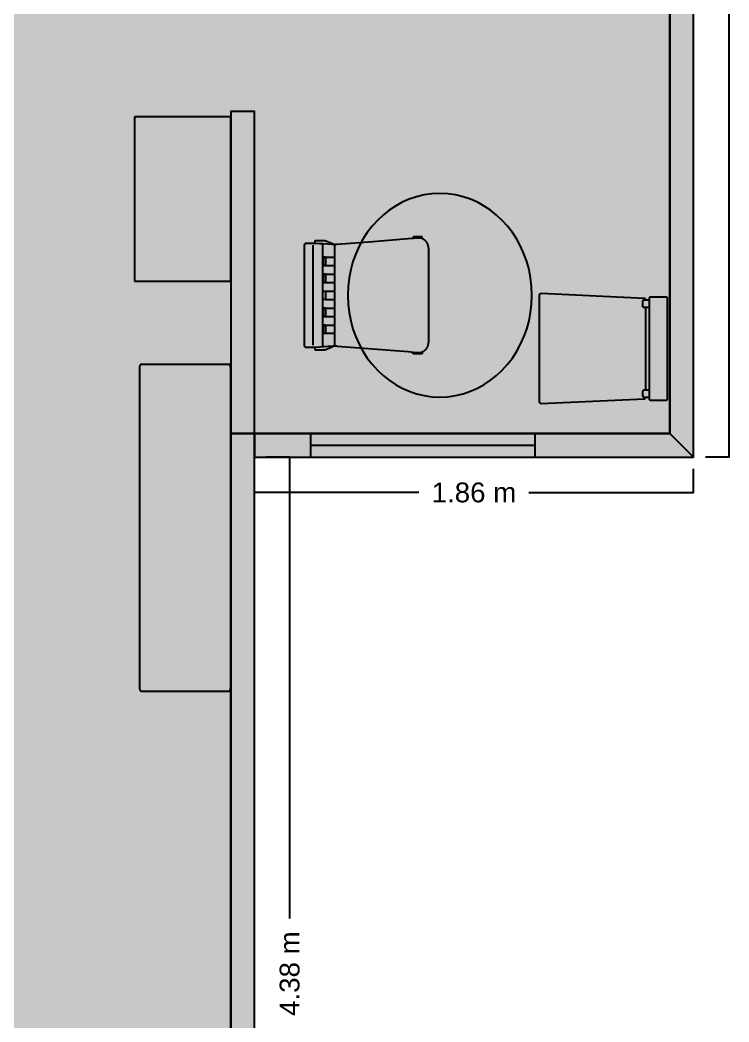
# Model space of a CAD drawing. Header units: metres. Extents: x -3.1 to 3, y -13.3 to 13.4.
# Drawn here: x 0 to 3.005, y -9.699 to -5.451 of the extents above; entities that cross this region are included whole.
import ezdxf

# ---------------------------------------------------------------- set-up
doc = ezdxf.new("R2010")
doc.units = ezdxf.units.M
doc.header["$MEASUREMENT"] = 0
for name, color, linetype in [('Poly-DimensionsExterior', 255, 'Continuous'), ('Poly-Fixtures', 45, 'Continuous'), ('Poly-Furniture', 45, 'Continuous'), ('Poly-RoomsHatch', 31, 'Continuous'), ('Poly-WallsHatch', 8, 'Continuous'), ('Poly-Windows', 8, 'Continuous')]:
    doc.layers.add(name, color=color, linetype=linetype)
doc.styles.get("Standard").update_dxf_attribs({"font": 'arial.ttf'})

msp = doc.modelspace()

# ---------------------------------------------------------------- hatches: boundary and pattern name
at = {"layer": 'Poly-RoomsHatch'}
h = msp.add_hatch(color=31, dxfattribs=at)
h.dxf.hatch_style = 1
h.paths.add_polyline_path([(-2.755273, -11.584335), (0.893237, -11.584335), (0.893237, -7.204682), (2.755273, -7.204682), (2.755273, 9.589497), (1.219811, 9.589497), (-1.184988, 9.589497), (-1.184988, 10.128293), (-2.755273, 10.128293)])
at = {"layer": 'Poly-WallsHatch'}
h = msp.add_hatch(color=8, dxfattribs=at)
h.dxf.hatch_style = 1
h.paths.add_polyline_path([(2.755273, 11.584334), (2.755273, -7.204682), (2.855273, -7.304682), (2.855273, 11.684334)])
h = msp.add_hatch(color=8, dxfattribs=at)
h.dxf.hatch_style = 1
h.paths.add_polyline_path([(0.993237, -7.204682), (0.993237, -5.839059), (0.893237, -5.839059), (0.893237, -7.204682)])
h = msp.add_hatch(color=8, dxfattribs=at)
h.dxf.hatch_style = 1
h.paths.add_polyline_path([(0.893237, -7.204682), (0.893237, -11.584335), (0.993237, -11.684335), (0.993237, -7.204682)])
h = msp.add_hatch(color=8, dxfattribs=at)
h.dxf.hatch_style = 1
h.paths.add_polyline_path([(2.755273, -7.204682), (0.993237, -7.204682), (0.993237, -7.204682), (0.993237, -7.204682), (0.993237, -7.304682), (2.855273, -7.304682)])
at = {"layer": 'Poly-Windows'}
h = msp.add_hatch(color=255, dxfattribs=at)
h.dxf.hatch_style = 1
h.paths.add_polyline_path([(2.183735, -7.304682), (2.183735, -7.204682), (1.231427, -7.204682), (1.231427, -7.304682)])

# ---------------------------------------------------------------- linework, layer by layer
at = {"layer": 'Poly-DimensionsExterior', "color": 255}
for points in [[(3.005273, 1.923219), (3.005273, -7.304682), (2.905273, -7.304682)], [(1.143237, -9.261235), (1.143237, -7.304682), (1.043237, -7.304682)], [(1.690981, -7.454682), (0.993237, -7.454682), (0.993237, -7.354682)], [(2.157528, -7.454682), (2.855273, -7.454682), (2.855273, -7.354682)]]:
    msp.add_lwpolyline(points, dxfattribs=at)
at = {"layer": 'Poly-Fixtures', "color": 45}
for points in [[(0.893137, -5.861589), (0.485098, -5.861589)], [(0.485098, -5.861589), (0.485098, -6.558117)], [(0.893137, -6.558117), (0.893137, -5.861589)], [(0.485098, -6.558117), (0.893137, -6.558117)], [(0.893137, -6.558117), (0.893137, -6.558117)]]:
    msp.add_lwpolyline(points, dxfattribs=at)
at = {"layer": 'Poly-Furniture', "color": 45}
for points in [[(1.779617, -6.186575), (1.745918, -6.18816), (1.713015, -6.192826), (1.681025, -6.200444), (1.650065, -6.210886), (1.620254, -6.22402), (1.591707, -6.239719), (1.564542, -6.257851), (1.538877, -6.278289), (1.514829, -6.300901), (1.492514, -6.325559), (1.472051, -6.352133), (1.453556, -6.380493), (1.437147, -6.410511), (1.42294, -6.442055), (1.411054, -6.474998), (1.401605, -6.509209), (1.394711, -6.544558), (1.390488, -6.580917), (1.389054, -6.618155)], [(2.170179, -6.618155), (2.168746, -6.580917), (2.164523, -6.544558), (2.157629, -6.509209), (2.14818, -6.474998), (2.136293, -6.442055), (2.122087, -6.410511), (2.105677, -6.380493), (2.087183, -6.352133), (2.066719, -6.325559), (2.044405, -6.300901), (2.020356, -6.278289), (1.994691, -6.257851), (1.967527, -6.239719), (1.93898, -6.22402), (1.909168, -6.210886), (1.878209, -6.200444), (1.846219, -6.192826), (1.813316, -6.18816), (1.779617, -6.186575)], [(1.665938, -6.370108), (1.663375, -6.376325)], [(1.70523, -6.370203), (1.665938, -6.370108)], [(1.705374, -6.377022), (1.70523, -6.370203)], [(1.206901, -6.400679), (1.206707, -6.400936), (1.206521, -6.401202), (1.206343, -6.401478), (1.206174, -6.401763), (1.206014, -6.402057), (1.205864, -6.402359), (1.205723, -6.402669), (1.205592, -6.402987), (1.20547, -6.403312), (1.205359, -6.403645), (1.205259, -6.403985), (1.205169, -6.40433), (1.205091, -6.404682), (1.205024, -6.40504), (1.204968, -6.405403), (1.204925, -6.405772), (1.204893, -6.406145), (1.204874, -6.406522), (1.204868, -6.406904)], [(1.204868, -6.406904), (1.204868, -6.829361)], [(1.211779, -6.398096), (1.211481, -6.398104), (1.211185, -6.398128), (1.210893, -6.398168), (1.210605, -6.398224), (1.21032, -6.398295), (1.21004, -6.39838), (1.209764, -6.39848), (1.209493, -6.398594), (1.209227, -6.398721), (1.208966, -6.398862), (1.208711, -6.399017), (1.208462, -6.399184), (1.208218, -6.399363), (1.207981, -6.399554), (1.207751, -6.399757), (1.207527, -6.399972), (1.207311, -6.400197), (1.207102, -6.400433), (1.206901, -6.400679)], [(1.251048, -6.398096), (1.211779, -6.398096)], [(1.242599, -6.830205), (1.242599, -6.406052)], [(1.251048, -6.398096), (1.251048, -6.386073)], [(1.251048, -6.386073), (1.292373, -6.386073)], [(1.270319, -6.399373), (1.251048, -6.398096)], [(1.283572, -6.400246), (1.270319, -6.399373)], [(1.304963, -6.401656), (1.283572, -6.400246)], [(1.283572, -6.836018), (1.283572, -6.400246)], [(1.292373, -6.386073), (1.321626, -6.397677)], [(1.333824, -6.403571), (1.304963, -6.401656)], [(1.321626, -6.397677), (1.327725, -6.400621)], [(1.327725, -6.400621), (1.333824, -6.403564)], [(1.333824, -6.403564), (1.334096, -6.403466), (1.334368, -6.40337), (1.334641, -6.403277), (1.334915, -6.403186), (1.33519, -6.403098), (1.335465, -6.403012), (1.335742, -6.402929), (1.336019, -6.402848), (1.336297, -6.40277), (1.336576, -6.402694), (1.336855, -6.402621), (1.337135, -6.402551), (1.337416, -6.402483), (1.337698, -6.402417), (1.337981, -6.402354), (1.338264, -6.402293), (1.338548, -6.402235), (1.338832, -6.402179), (1.339117, -6.402125)], [(1.333836, -6.456949), (1.333824, -6.403571)], [(1.333836, -6.456949), (1.333824, -6.403571)], [(1.339117, -6.402125), (1.339402, -6.402076), (1.339688, -6.402029), (1.339974, -6.401984), (1.340261, -6.401942), (1.340549, -6.401903), (1.340837, -6.401866), (1.341126, -6.401832), (1.341416, -6.401801), (1.341706, -6.401772), (1.341996, -6.401746), (1.342288, -6.401722), (1.34258, -6.401702), (1.342873, -6.401684), (1.343166, -6.401669), (1.34346, -6.401656), (1.343754, -6.401646), (1.344049, -6.401639), (1.344345, -6.401635), (1.344641, -6.401634)], [(1.344641, -6.401634), (1.495029, -6.389699)], [(1.495029, -6.389699), (1.645417, -6.377756)], [(1.645417, -6.377756), (1.668737, -6.375899)], [(1.668737, -6.375899), (1.692057, -6.374049)], [(1.692057, -6.374049), (1.693744, -6.374095), (1.695414, -6.374231), (1.697064, -6.374456), (1.698693, -6.374767), (1.700301, -6.375163), (1.701884, -6.375641), (1.703443, -6.376201), (1.704975, -6.376839), (1.706479, -6.377554), (1.707954, -6.378345), (1.709397, -6.379209), (1.710807, -6.380144), (1.712184, -6.381149), (1.713524, -6.382222), (1.714828, -6.38336), (1.716093, -6.384562), (1.717317, -6.385826), (1.7185, -6.387149), (1.71964, -6.388531)], [(1.71964, -6.388531), (1.720735, -6.389971), (1.721784, -6.391465), (1.722785, -6.393011), (1.723738, -6.394608), (1.724639, -6.396253), (1.725489, -6.397946), (1.726285, -6.399683), (1.727026, -6.401464), (1.72771, -6.403285), (1.728337, -6.405146), (1.728903, -6.407045), (1.729409, -6.408979), (1.729852, -6.410946), (1.730231, -6.412946), (1.730545, -6.414975), (1.730791, -6.417032), (1.730969, -6.419116), (1.731077, -6.421223), (1.731113, -6.423353)], [(1.283572, -6.491771), (1.283572, -6.456949)], [(1.283572, -6.456949), (1.29561, -6.456949)], [(1.283572, -6.456949), (1.283572, -6.491771)], [(1.29561, -6.456949), (1.283572, -6.456949)], [(1.283572, -6.456949), (1.283572, -6.456949)], [(1.283572, -6.456949), (1.283572, -6.491771)], [(1.29561, -6.456949), (1.283572, -6.456949)], [(1.283572, -6.456949), (1.283572, -6.456949)], [(1.29561, -6.456949), (1.29561, -6.491771)], [(1.29561, -6.456949), (1.29561, -6.456949)], [(1.29561, -6.491771), (1.29561, -6.456949)], [(1.29561, -6.491771), (1.29561, -6.456949)], [(1.29561, -6.456949), (1.333836, -6.456949)], [(1.333847, -6.51181), (1.333836, -6.456949)], [(1.333847, -6.51181), (1.333836, -6.456949)], [(1.731113, -6.423353), (1.731113, -6.812911)], [(1.29561, -6.491771), (1.283572, -6.491771)], [(1.283572, -6.491771), (1.29561, -6.491771)], [(1.283572, -6.491771), (1.29561, -6.491771)], [(1.29561, -6.491771), (1.333836, -6.491771)], [(1.283572, -6.563272), (1.283572, -6.52845)], [(1.283572, -6.52845), (1.29561, -6.52845)], [(1.283572, -6.52845), (1.283572, -6.563272)], [(1.29561, -6.52845), (1.283572, -6.52845)], [(1.283572, -6.52845), (1.283572, -6.52845)], [(1.283572, -6.52845), (1.283572, -6.563272)], [(1.29561, -6.52845), (1.283572, -6.52845)], [(1.283572, -6.52845), (1.283572, -6.52845)], [(1.29561, -6.52845), (1.29561, -6.563272)], [(1.29561, -6.52845), (1.29561, -6.52845)], [(1.29561, -6.563272), (1.29561, -6.52845)], [(1.29561, -6.563272), (1.29561, -6.52845)], [(1.29561, -6.52845), (1.333836, -6.52845)], [(1.33387, -6.60092), (1.333847, -6.51181)], [(1.33387, -6.60092), (1.333847, -6.51181)], [(1.29561, -6.563272), (1.283572, -6.563272)], [(1.283572, -6.563272), (1.29561, -6.563272)], [(1.283572, -6.563272), (1.29561, -6.563272)], [(1.29561, -6.563272), (1.333836, -6.563272)], [(1.283572, -6.635345), (1.283572, -6.60092)], [(1.283572, -6.60092), (1.29561, -6.60092)], [(1.29561, -6.60092), (1.29561, -6.635345)], [(1.29561, -6.60092), (1.29561, -6.60092)], [(1.29561, -6.60092), (1.33387, -6.60092)], [(1.333859, -6.635345), (1.33387, -6.620055)], [(1.333859, -6.635345), (1.33387, -6.620055)], [(1.33387, -6.620055), (1.33387, -6.60092)], [(1.33387, -6.620055), (1.33387, -6.60092)], [(1.389054, -6.618155), (1.390488, -6.655393), (1.394711, -6.691752), (1.401605, -6.727102), (1.411054, -6.761312), (1.42294, -6.794255), (1.437147, -6.8258), (1.453556, -6.855817), (1.472051, -6.884177), (1.492514, -6.910751), (1.514829, -6.935409), (1.538877, -6.958022), (1.564542, -6.978459), (1.591707, -6.996592), (1.620254, -7.01229), (1.650065, -7.025425), (1.681025, -7.035866), (1.713015, -7.043484), (1.745918, -7.048151), (1.779617, -7.049735)], [(1.779617, -7.049735), (1.813316, -7.048151), (1.846219, -7.043484), (1.878209, -7.035866), (1.909168, -7.025425), (1.93898, -7.01229), (1.967527, -6.996592), (1.994691, -6.978459), (2.020356, -6.958022), (2.044405, -6.935409), (2.066719, -6.910751), (2.087183, -6.884177), (2.105677, -6.855817), (2.122087, -6.8258), (2.136293, -6.794255), (2.14818, -6.761312), (2.157629, -6.727102), (2.164523, -6.691752), (2.168746, -6.655393), (2.170179, -6.618155)], [(2.170179, -6.618155), (2.170179, -6.618155)], [(2.209676, -6.610803), (2.208869, -6.610839), (2.20808, -6.610943), (2.207312, -6.611114), (2.206568, -6.611348), (2.205852, -6.611642), (2.205166, -6.611993), (2.204512, -6.612398), (2.203894, -6.612855), (2.203315, -6.613361), (2.202778, -6.613911), (2.202284, -6.614505), (2.201838, -6.615137), (2.201443, -6.615807), (2.2011, -6.61651), (2.200813, -6.617244), (2.200585, -6.618006), (2.200418, -6.618792), (2.200316, -6.619601), (2.200282, -6.620428)], [(2.200282, -6.620428), (2.200282, -7.066824)], [(2.647415, -6.631639), (2.209676, -6.610803)], [(2.672092, -6.626171), (2.671657, -6.62619), (2.671234, -6.626246), (2.670821, -6.626337), (2.670423, -6.626461), (2.670039, -6.626618), (2.669671, -6.626805), (2.669321, -6.627022), (2.668991, -6.627266), (2.668681, -6.627536), (2.668393, -6.627831), (2.66813, -6.628148), (2.667892, -6.628487), (2.66768, -6.628845), (2.667497, -6.629222), (2.667344, -6.629615), (2.667222, -6.630024), (2.667134, -6.630446), (2.667079, -6.63088), (2.667061, -6.631325)], [(2.739973, -6.626171), (2.672092, -6.626171)], [(2.745003, -6.631325), (2.744985, -6.63088), (2.74493, -6.630446), (2.744842, -6.630024), (2.74472, -6.629615), (2.744567, -6.629222), (2.744384, -6.628845), (2.744173, -6.628487), (2.743934, -6.628148), (2.743671, -6.627831), (2.743383, -6.627536), (2.743074, -6.627266), (2.742743, -6.627022), (2.742393, -6.626805), (2.742025, -6.626618), (2.741641, -6.626461), (2.741243, -6.626337), (2.740831, -6.626246), (2.740407, -6.62619), (2.739973, -6.626171)], [(1.29561, -6.635345), (1.283572, -6.635345)], [(1.29561, -6.635345), (1.33387, -6.635345)], [(1.333859, -6.672993), (1.333859, -6.635345)], [(1.333859, -6.672993), (1.333859, -6.635345)], [(2.645592, -6.638366), (2.644964, -6.638394), (2.644351, -6.638475), (2.643754, -6.638607), (2.643176, -6.638789), (2.642619, -6.639018), (2.642085, -6.639291), (2.641577, -6.639606), (2.641097, -6.639961), (2.640647, -6.640354), (2.640229, -6.640782), (2.639845, -6.641243), (2.639499, -6.641735), (2.639191, -6.642256), (2.638924, -6.642803), (2.638701, -6.643373), (2.638524, -6.643965), (2.638394, -6.644577), (2.638315, -6.645206), (2.638288, -6.645849)], [(2.638288, -6.645849), (2.638288, -6.661491)], [(2.638288, -6.661491), (2.638315, -6.662134), (2.638394, -6.662763), (2.638524, -6.663374), (2.638701, -6.663967), (2.638924, -6.664537), (2.639191, -6.665084), (2.639499, -6.665604), (2.639845, -6.666096), (2.640229, -6.666558), (2.640647, -6.666986), (2.641097, -6.667379), (2.641577, -6.667734), (2.642085, -6.668049), (2.642619, -6.668322), (2.643176, -6.668551), (2.643754, -6.668732), (2.644351, -6.668865), (2.644964, -6.668946), (2.645592, -6.668974)], [(2.666035, -6.638366), (2.645592, -6.638366)], [(2.645592, -6.668974), (2.666035, -6.668974)], [(2.651845, -6.636171), (2.651849, -6.636136), (2.651857, -6.636037), (2.651863, -6.635882), (2.651863, -6.635677), (2.651851, -6.63543), (2.651822, -6.635148), (2.651769, -6.634839), (2.651689, -6.634509), (2.651575, -6.634167), (2.651423, -6.633818), (2.651226, -6.633472), (2.650979, -6.633135), (2.650678, -6.632813), (2.650316, -6.632516), (2.649889, -6.632249), (2.64939, -6.632021), (2.648816, -6.631839), (2.648159, -6.631709), (2.647415, -6.631639)], [(2.651845, -6.637021), (2.651845, -6.636171)], [(2.651845, -6.668974), (2.651845, -7.020012)], [(2.667061, -6.631325), (2.667061, -7.057193)], [(2.745003, -7.057193), (2.745003, -6.631325)], [(1.283572, -6.707815), (1.283572, -6.672993)], [(1.283572, -6.672993), (1.29561, -6.672993)], [(1.29561, -6.672993), (1.283572, -6.672993)], [(1.283572, -6.672993), (1.283572, -6.707815)], [(1.283572, -6.672993), (1.283572, -6.707815)], [(1.29561, -6.672993), (1.283572, -6.672993)], [(1.283572, -6.672993), (1.283572, -6.672993)], [(1.283572, -6.672993), (1.283572, -6.707815)], [(1.29561, -6.672993), (1.283572, -6.672993)], [(1.283572, -6.672993), (1.283572, -6.672993)], [(1.29561, -6.707815), (1.283572, -6.707815)], [(1.283572, -6.707815), (1.29561, -6.707815)], [(1.283572, -6.707815), (1.29561, -6.707815)], [(1.283572, -6.707815), (1.29561, -6.707815)], [(1.29561, -6.672993), (1.29561, -6.707815)], [(1.29561, -6.672993), (1.29561, -6.672993)], [(1.29561, -6.707815), (1.29561, -6.672993)], [(1.29561, -6.672993), (1.29561, -6.672993)], [(1.29561, -6.707815), (1.29561, -6.672993)], [(1.29561, -6.707815), (1.29561, -6.672993)], [(1.29561, -6.672993), (1.33387, -6.672993)], [(1.29561, -6.707815), (1.333836, -6.707815)], [(1.333847, -6.724455), (1.333859, -6.672993)], [(1.333847, -6.724455), (1.333859, -6.672993)], [(1.283572, -6.779315), (1.283572, -6.744494)], [(1.283572, -6.744494), (1.29561, -6.744494)], [(1.29561, -6.744494), (1.283572, -6.744494)], [(1.283572, -6.744494), (1.283572, -6.779315)], [(1.283572, -6.744494), (1.283572, -6.779315)], [(1.29561, -6.744494), (1.283572, -6.744494)], [(1.283572, -6.744494), (1.283572, -6.744494)], [(1.283572, -6.744494), (1.283572, -6.779315)], [(1.29561, -6.744494), (1.283572, -6.744494)], [(1.283572, -6.744494), (1.283572, -6.744494)], [(1.29561, -6.744494), (1.29561, -6.779315)], [(1.29561, -6.744494), (1.29561, -6.744494)], [(1.29561, -6.779315), (1.29561, -6.744494)], [(1.29561, -6.744494), (1.29561, -6.744494)], [(1.29561, -6.779315), (1.29561, -6.744494)], [(1.29561, -6.779315), (1.29561, -6.744494)], [(1.29561, -6.744494), (1.333836, -6.744494)], [(1.333836, -6.779315), (1.333847, -6.724455)], [(1.333836, -6.779315), (1.333847, -6.724455)], [(1.29561, -6.779315), (1.283572, -6.779315)], [(1.283572, -6.779315), (1.29561, -6.779315)], [(1.283572, -6.779315), (1.29561, -6.779315)], [(1.283572, -6.779315), (1.29561, -6.779315)], [(1.29561, -6.779315), (1.333836, -6.779315)], [(1.333824, -6.832693), (1.333836, -6.779315)], [(1.333824, -6.832693), (1.333836, -6.779315)], [(1.204868, -6.829361), (1.204874, -6.829742), (1.204893, -6.83012), (1.204925, -6.830493), (1.204968, -6.830861), (1.205024, -6.831225), (1.205091, -6.831582), (1.205169, -6.831934), (1.205259, -6.83228), (1.205359, -6.83262), (1.20547, -6.832952), (1.205592, -6.833278), (1.205723, -6.833596), (1.205864, -6.833906), (1.206014, -6.834208), (1.206174, -6.834502), (1.206343, -6.834787), (1.206521, -6.835062), (1.206707, -6.835329), (1.206901, -6.835585)], [(1.206901, -6.835585), (1.207102, -6.835832), (1.207311, -6.836068), (1.207527, -6.836293), (1.207751, -6.836508), (1.207981, -6.836711), (1.208218, -6.836902), (1.208462, -6.837081), (1.208711, -6.837248), (1.208966, -6.837402), (1.209227, -6.837543), (1.209493, -6.837671), (1.209764, -6.837785), (1.21004, -6.837885), (1.21032, -6.83797), (1.210605, -6.838041), (1.210893, -6.838096), (1.211185, -6.838136), (1.211481, -6.838161), (1.211779, -6.838169)], [(1.211779, -6.838169), (1.251048, -6.838169)], [(1.251048, -6.838169), (1.270319, -6.836892)], [(1.251048, -6.850192), (1.251048, -6.838169)], [(1.270319, -6.836892), (1.283572, -6.836018)], [(1.283572, -6.836018), (1.289591, -6.835622)], [(1.289591, -6.835622), (1.304963, -6.834609)], [(1.304963, -6.834609), (1.32033, -6.833589)], [(1.321626, -6.838587), (1.313315, -6.842595)], [(1.32033, -6.833589), (1.323705, -6.833361)], [(1.32033, -6.833589), (1.323705, -6.833361)], [(1.327725, -6.835644), (1.321626, -6.838587)], [(1.323705, -6.833361), (1.327074, -6.833141)], [(1.323705, -6.833361), (1.327074, -6.833141)], [(1.327074, -6.833141), (1.330449, -6.832913)], [(1.327074, -6.833141), (1.330449, -6.832913)], [(1.333824, -6.832701), (1.327725, -6.835644)], [(1.330449, -6.832913), (1.333824, -6.832693)], [(1.330449, -6.832913), (1.333824, -6.832693)], [(1.339117, -6.834139), (1.338832, -6.834086), (1.338548, -6.83403), (1.338264, -6.833972), (1.337981, -6.833911), (1.337698, -6.833848), (1.337416, -6.833782), (1.337135, -6.833714), (1.336855, -6.833643), (1.336576, -6.83357), (1.336297, -6.833495), (1.336019, -6.833416), (1.335742, -6.833336), (1.335465, -6.833253), (1.33519, -6.833167), (1.334915, -6.833079), (1.334641, -6.832988), (1.334368, -6.832895), (1.334096, -6.832799), (1.333824, -6.832701)], [(1.344641, -6.834631), (1.344345, -6.83463), (1.344049, -6.834625), (1.343754, -6.834618), (1.34346, -6.834609), (1.343166, -6.834596), (1.342873, -6.834581), (1.34258, -6.834563), (1.342288, -6.834542), (1.341996, -6.834519), (1.341706, -6.834493), (1.341416, -6.834464), (1.341126, -6.834433), (1.340837, -6.834399), (1.340549, -6.834362), (1.340261, -6.834323), (1.339974, -6.834281), (1.339688, -6.834236), (1.339402, -6.834189), (1.339117, -6.834139)], [(1.495029, -6.846566), (1.344641, -6.834631)], [(1.731113, -6.812911), (1.731077, -6.815041), (1.730969, -6.817149), (1.730791, -6.819233), (1.730545, -6.82129), (1.730231, -6.823319), (1.729852, -6.825319), (1.729409, -6.827286), (1.728903, -6.82922), (1.728337, -6.831118), (1.72771, -6.832979), (1.727026, -6.834801), (1.726285, -6.836581), (1.725489, -6.838319), (1.724639, -6.840011), (1.723738, -6.841657), (1.722785, -6.843254), (1.721784, -6.8448), (1.720735, -6.846294), (1.71964, -6.847733)], [(1.292373, -6.850192), (1.251048, -6.850192)], [(1.313315, -6.842595), (1.292373, -6.850192)], [(1.645417, -6.858509), (1.495029, -6.846566)], [(1.668737, -6.860366), (1.645417, -6.858509)], [(1.665938, -6.866201), (1.663116, -6.859353)], [(1.70523, -6.866098), (1.665938, -6.866201)], [(1.692057, -6.862215), (1.668737, -6.860366)], [(1.71964, -6.847733), (1.7185, -6.849115), (1.717317, -6.850439), (1.716093, -6.851703), (1.714828, -6.852905), (1.713524, -6.854043), (1.712184, -6.855116), (1.710807, -6.85612), (1.709397, -6.857056), (1.707954, -6.85792), (1.706479, -6.85871), (1.704975, -6.859426), (1.703443, -6.860064), (1.701884, -6.860623), (1.700301, -6.861102), (1.698693, -6.861498), (1.697064, -6.861809), (1.695414, -6.862033), (1.693744, -6.86217), (1.692057, -6.862215)], [(1.705374, -6.859243), (1.70523, -6.866098)], [(0.512766, -6.911111), (0.512177, -6.911174), (0.511602, -6.911359), (0.511043, -6.91166), (0.510502, -6.912074), (0.509982, -6.912594), (0.509483, -6.913216), (0.509008, -6.913934), (0.50856, -6.914744), (0.508139, -6.915639), (0.50775, -6.916616), (0.507392, -6.917669), (0.507069, -6.918792), (0.506782, -6.919981), (0.506534, -6.92123), (0.506326, -6.922535), (0.506161, -6.92389), (0.506041, -6.925291), (0.505967, -6.926731), (0.505942, -6.928206)], [(0.886412, -6.911111), (0.512766, -6.911111)], [(0.893236, -6.928206), (0.893211, -6.926731), (0.893137, -6.925291), (0.893017, -6.92389), (0.892851, -6.922535), (0.892644, -6.92123), (0.892396, -6.919981), (0.892109, -6.918792), (0.891786, -6.917669), (0.891428, -6.916616), (0.891038, -6.915639), (0.890618, -6.914744), (0.89017, -6.913934), (0.889695, -6.913216), (0.889196, -6.912594), (0.888675, -6.912074), (0.888134, -6.91166), (0.887575, -6.911359), (0.887, -6.911174), (0.886412, -6.911111)], [(0.505942, -6.928206), (0.505942, -8.27927)], [(0.893236, -8.27927), (0.893236, -6.928206)], [(2.646618, -7.020019), (2.64599, -7.020047), (2.645377, -7.020128), (2.64478, -7.02026), (2.644202, -7.020442), (2.643645, -7.020671), (2.643111, -7.020944), (2.642603, -7.021259), (2.642123, -7.021614), (2.641672, -7.022007), (2.641254, -7.022435), (2.640871, -7.022896), (2.640524, -7.023388), (2.640217, -7.023909), (2.63995, -7.024456), (2.639727, -7.025026), (2.63955, -7.025618), (2.63942, -7.02623), (2.639341, -7.026859), (2.639314, -7.027502)], [(2.639314, -7.027502), (2.639314, -7.043144)], [(2.639314, -7.043144), (2.639341, -7.043787), (2.63942, -7.044416), (2.63955, -7.045027), (2.639727, -7.04562), (2.63995, -7.04619), (2.640217, -7.046737), (2.640524, -7.047257), (2.640871, -7.047749), (2.641254, -7.048211), (2.641672, -7.048639), (2.642123, -7.049032), (2.642603, -7.049387), (2.643111, -7.049702), (2.643645, -7.049975), (2.644202, -7.050204), (2.64478, -7.050385), (2.645377, -7.050518), (2.64599, -7.050599), (2.646618, -7.050627)], [(2.667061, -7.020019), (2.646618, -7.020019)], [(2.646618, -7.050627), (2.667061, -7.050627)], [(2.649832, -7.055613), (2.649995, -7.055455), (2.650156, -7.055285), (2.650314, -7.055102), (2.650469, -7.054905), (2.65062, -7.054695), (2.650766, -7.054471), (2.650906, -7.054232), (2.651039, -7.053978), (2.651166, -7.053708), (2.651284, -7.053422), (2.651393, -7.053119), (2.651492, -7.0528), (2.651581, -7.052463), (2.651658, -7.052108), (2.651723, -7.051734), (2.651775, -7.051341), (2.651813, -7.050929), (2.651837, -7.050497), (2.651845, -7.050045)], [(2.651845, -7.050045), (2.651845, -7.049288)], [(2.200282, -7.066824), (2.200316, -7.067653), (2.200418, -7.068462), (2.200585, -7.06925), (2.200813, -7.070012), (2.2011, -7.070747), (2.201443, -7.07145), (2.201838, -7.07212), (2.202284, -7.072753), (2.202778, -7.073347), (2.203315, -7.073898), (2.203894, -7.074404), (2.204512, -7.074861), (2.205166, -7.075266), (2.205852, -7.075618), (2.206568, -7.075912), (2.207312, -7.076145), (2.20808, -7.076316), (2.208869, -7.07642), (2.209676, -7.076456)], [(2.209676, -7.076456), (2.647415, -7.056852)], [(2.647415, -7.056852), (2.647425, -7.05685), (2.647455, -7.056845), (2.647503, -7.056837), (2.647569, -7.056823), (2.64765, -7.056804), (2.647747, -7.05678), (2.647857, -7.056748), (2.64798, -7.05671), (2.648114, -7.056663), (2.648259, -7.056608), (2.648413, -7.056543), (2.648574, -7.056469), (2.648743, -7.056384), (2.648917, -7.056287), (2.649096, -7.056179), (2.649278, -7.056058), (2.649462, -7.055924), (2.649647, -7.055776), (2.649832, -7.055613)], [(2.667061, -7.057193), (2.667079, -7.057638), (2.667134, -7.058072), (2.667222, -7.058494), (2.667344, -7.058903), (2.667497, -7.059296), (2.66768, -7.059673), (2.667892, -7.060031), (2.66813, -7.06037), (2.668393, -7.060687), (2.668681, -7.060982), (2.668991, -7.061252), (2.669321, -7.061496), (2.669671, -7.061712), (2.670039, -7.0619), (2.670423, -7.062056), (2.670821, -7.062181), (2.671234, -7.062272), (2.671657, -7.062328), (2.672092, -7.062347)], [(2.672092, -7.062347), (2.739973, -7.062347)], [(2.739973, -7.062347), (2.740407, -7.062328), (2.740831, -7.062272), (2.741243, -7.062181), (2.741641, -7.062056), (2.742025, -7.0619), (2.742393, -7.061712), (2.742743, -7.061496), (2.743074, -7.061252), (2.743383, -7.060982), (2.743671, -7.060687), (2.743934, -7.06037), (2.744173, -7.060031), (2.744384, -7.059673), (2.744567, -7.059296), (2.74472, -7.058903), (2.744842, -7.058494), (2.74493, -7.058072), (2.744985, -7.057638), (2.745003, -7.057193)], [(2.745003, -7.057193), (2.745003, -7.057193)], [(0.505942, -8.27927), (0.505967, -8.280745), (0.506041, -8.282185), (0.506161, -8.283585), (0.506326, -8.28494), (0.506534, -8.286245), (0.506782, -8.287495), (0.507069, -8.288683), (0.507392, -8.289807), (0.50775, -8.290859), (0.508139, -8.291836), (0.50856, -8.292732), (0.509008, -8.293541), (0.509483, -8.29426), (0.509982, -8.294881), (0.510502, -8.295402), (0.511043, -8.295815), (0.511602, -8.296117), (0.512177, -8.296302), (0.512766, -8.296365)], [(0.886412, -8.296365), (0.887, -8.296302), (0.887575, -8.296117), (0.888134, -8.295815), (0.888675, -8.295402), (0.889196, -8.294881), (0.889695, -8.29426), (0.89017, -8.293541), (0.890618, -8.292732), (0.891038, -8.291836), (0.891428, -8.290859), (0.891786, -8.289807), (0.892109, -8.288683), (0.892396, -8.287495), (0.892644, -8.286245), (0.892851, -8.28494), (0.893017, -8.283585), (0.893137, -8.282185), (0.893211, -8.280745), (0.893236, -8.27927)], [(0.893236, -8.27927), (0.893236, -8.27927)], [(0.512766, -8.296365), (0.886412, -8.296365)]]:
    msp.add_lwpolyline(points, dxfattribs=at)
at = {"layer": 'Poly-Rooms', "color": 31}
msp.add_lwpolyline([(-2.755273, -11.584335), (0.893237, -11.584335), (0.893237, -7.204682), (2.755273, -7.204682), (2.755273, 9.589497), (1.219811, 9.589497), (-1.184988, 9.589497), (-1.184988, 10.128293), (-2.755273, 10.128293), (-2.755273, -11.584335)], dxfattribs=at)
at = {"layer": 'Poly-Walls', "color": 8}
for points in [[(2.755273, 11.584334), (2.755273, -7.204682), (2.855273, -7.304682), (2.855273, 11.684334), (2.755273, 11.584334)], [(0.993237, -7.204682), (0.993237, -5.839059), (0.893237, -5.839059), (0.893237, -7.204682), (0.993237, -7.204682)], [(0.893237, -7.204682), (0.893237, -11.584335), (0.993237, -11.684335), (0.993237, -7.204682), (0.893237, -7.204682)], [(2.755273, -7.204682), (0.993237, -7.204682), (0.993237, -7.204682), (0.993237, -7.204682), (0.993237, -7.304682), (2.855273, -7.304682), (2.755273, -7.204682)]]:
    msp.add_lwpolyline(points, dxfattribs=at)
at = {"layer": 'Poly-Windows', "color": 255}
msp.add_lwpolyline([(2.183735, -7.304682), (2.183735, -7.204682), (1.231427, -7.204682), (1.231427, -7.304682), (2.183735, -7.304682)], dxfattribs=at)
at = {"layer": 'Poly-Windows', "color": 8}
msp.add_lwpolyline([(2.183735, -7.254682), (1.231427, -7.254682)], dxfattribs=at)

# ---------------------------------------------------------------- texts
at = {"layer": 'Poly-DimensionsExterior', "color": 255, "insert": (1.924255, -7.454682), "char_height": 0.084, "width": 0.41328, "attachment_point": 5}
msp.add_mtext('\\A1;1.86 m', dxfattribs=at)
at = {"layer": 'Poly-DimensionsExterior', "color": 255, "insert": (1.143237, -9.494508), "char_height": 0.084, "width": 0.41328, "attachment_point": 5, "rotation": 90}
msp.add_mtext('\\A1;4.38 m', dxfattribs=at)

doc.saveas('drawing.dxf')
